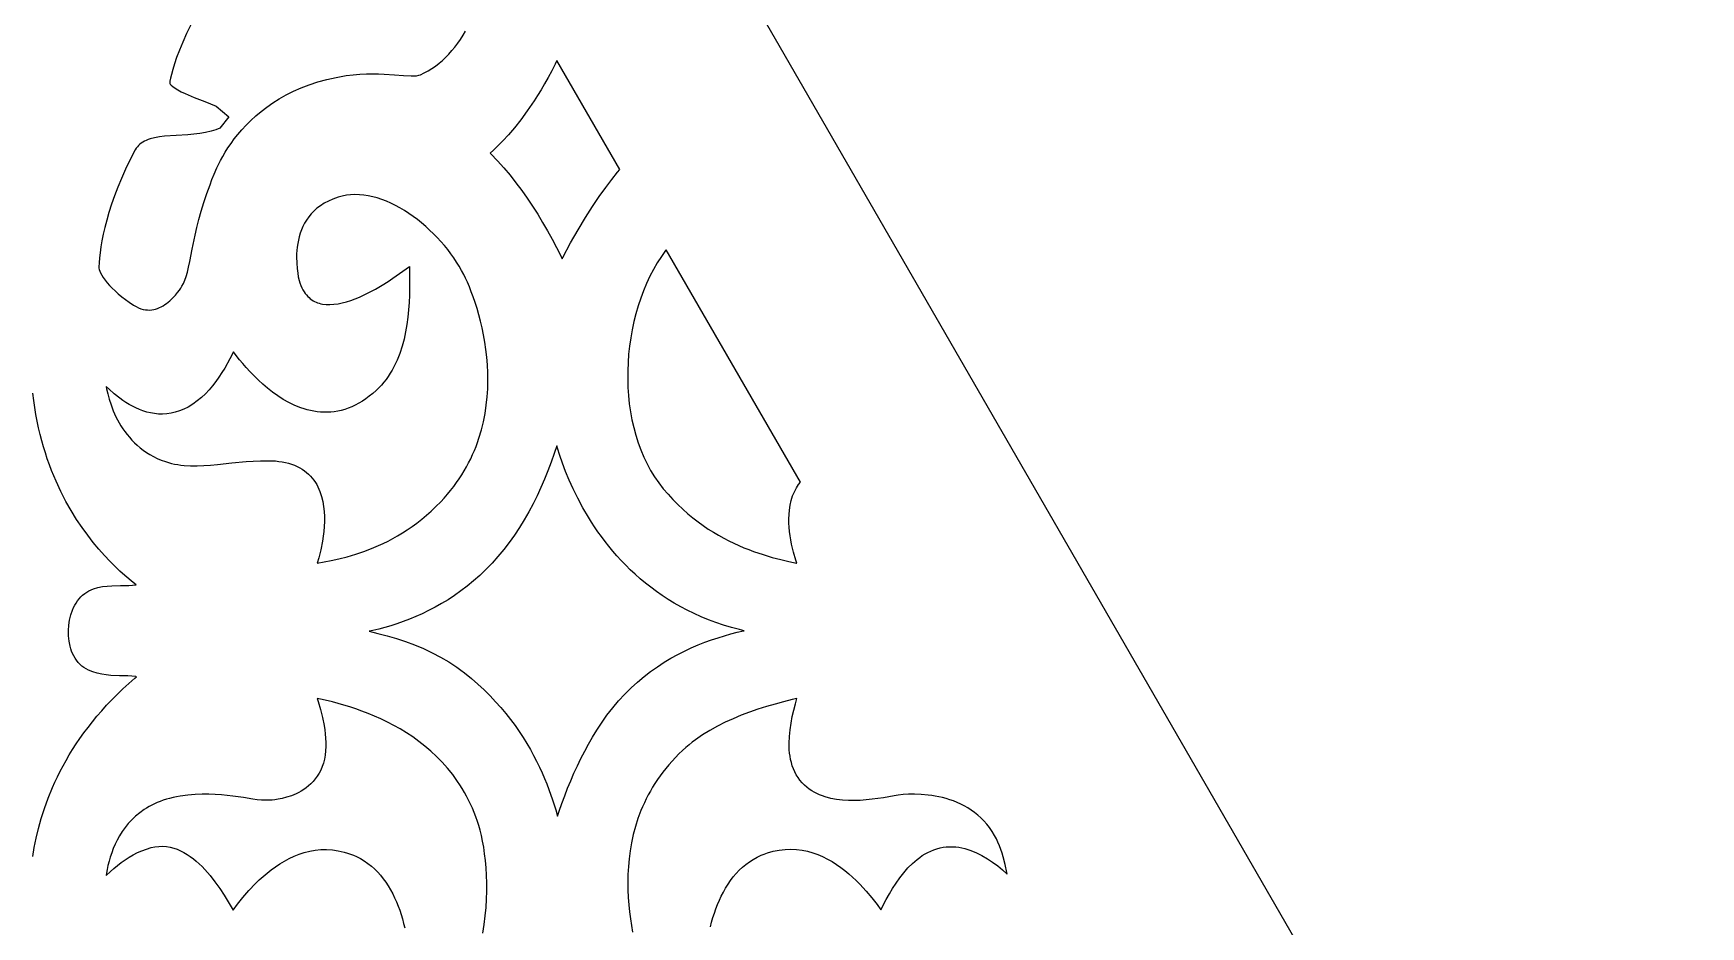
# Model space of a CAD drawing. Extents: x -70 to 70, y -120 to 124.
# Drawn here: x 3.6 to 70.4, y 30.6 to 66.4 of the extents above; entities that cross this region are included whole.
import ezdxf

# ---------------------------------------------------------------- set-up
doc = ezdxf.new("R2010")
doc.units = 0
doc.header["$MEASUREMENT"] = 0
doc.layers.add('LAYER_1', color=18, linetype='CONTINUOUS')

msp = doc.modelspace()

# ---------------------------------------------------------------- linework, layer by layer
at = {"layer": 'LAYER_1'}
for points in [[(-70.39, 1.95), (0, 123.868), (70.39, 1.95)], [(9.903, 66.776), (9.718, 66.399), (9.56, 66.049), (9.427, 65.728), (9.317, 65.438), (9.228, 65.179), (9.159, 64.953), (9.108, 64.761), (9.072, 64.607), (9.05, 64.491), (9.041, 64.422), (9.041, 64.411), (9.041, 64.411), (9.044, 64.402), (9.049, 64.389), (9.059, 64.373), (9.075, 64.352), (9.093, 64.331), (9.161, 64.269), (9.251, 64.204), (9.366, 64.135), (9.503, 64.062), (9.659, 63.989), (10.024, 63.834), (10.441, 63.67), (10.895, 63.492), (11.41, 63.06), (11.053, 62.609), (10.886, 62.544), (10.706, 62.485), (10.477, 62.43), (10.241, 62.39), (10.002, 62.362), (9.762, 62.343), (9.291, 62.315), (8.836, 62.281), (8.628, 62.255), (8.432, 62.219), (8.249, 62.172), (8.171, 62.146), (8.094, 62.115), (8.023, 62.081), (7.957, 62.044), (7.896, 62.004), (7.841, 61.96), (7.79, 61.913), (7.744, 61.86), (7.701, 61.803), (7.66, 61.734), (7.458, 61.347), (7.273, 60.966), (7.106, 60.595), (6.956, 60.236), (6.823, 59.889), (6.705, 59.554), (6.602, 59.232), (6.513, 58.924), (6.437, 58.631), (6.373, 58.352), (6.321, 58.09), (6.28, 57.844), (6.248, 57.615), (6.225, 57.403), (6.21, 57.211), (6.203, 57.047), (6.205, 57), (6.216, 56.947), (6.238, 56.881), (6.271, 56.803), (6.318, 56.715), (6.377, 56.621), (6.448, 56.52), (6.531, 56.414), (6.626, 56.306), (6.732, 56.194), (6.849, 56.081), (6.977, 55.967), (7.115, 55.853), (7.262, 55.739), (7.419, 55.627), (7.583, 55.519), (7.69, 55.456), (7.79, 55.408), (7.886, 55.371), (7.979, 55.344), (8.067, 55.328), (8.153, 55.319), (8.236, 55.318), (8.317, 55.324), (8.397, 55.337), (8.475, 55.357), (8.552, 55.382), (8.628, 55.413), (8.702, 55.449), (8.774, 55.489), (8.845, 55.534), (8.911, 55.581), (9.044, 55.688), (9.161, 55.8), (9.266, 55.912), (9.355, 56.018), (9.427, 56.113), (9.481, 56.19), (9.531, 56.268), (9.592, 56.379), (9.646, 56.508), (9.698, 56.662), (9.747, 56.841), (9.794, 57.041), (9.841, 57.262), (9.939, 57.761), (10.055, 58.324), (10.125, 58.63), (10.204, 58.949), (10.295, 59.281), (10.4, 59.625), (10.521, 59.981), (10.656, 60.338), (10.733, 60.553), (10.814, 60.759), (10.927, 61.015), (11.075, 61.309), (11.165, 61.471), (11.264, 61.639), (11.374, 61.812), (11.495, 61.99), (11.628, 62.172), (11.773, 62.356), (11.931, 62.542), (12.102, 62.728), (12.286, 62.912), (12.485, 63.095), (12.698, 63.275), (12.926, 63.45), (13.169, 63.62), (13.428, 63.783), (13.703, 63.938), (13.994, 64.084), (14.302, 64.221), (14.628, 64.346), (14.97, 64.458), (15.331, 64.558), (15.71, 64.642), (16.107, 64.712), (16.388, 64.747), (16.66, 64.77), (16.921, 64.782), (17.17, 64.785), (17.409, 64.78), (17.636, 64.769), (18.049, 64.74), (18.409, 64.712), (18.712, 64.698), (18.832, 64.7), (18.935, 64.709), (19.016, 64.724), (19.083, 64.747), (19.238, 64.819), (19.395, 64.903), (19.545, 64.995), (19.691, 65.096), (19.831, 65.205), (19.967, 65.321), (20.098, 65.445), (20.224, 65.576), (20.347, 65.713), (20.465, 65.858), (20.579, 66.008), (20.689, 66.165), (20.795, 66.326), (20.898, 66.493)], [(3.548, 33.417), (3.607, 33.779), (3.683, 34.153), (3.775, 34.54), (3.885, 34.938), (4.015, 35.345), (4.167, 35.762), (4.34, 36.184), (4.437, 36.399), (4.539, 36.615), (4.648, 36.832), (4.763, 37.05), (4.885, 37.269), (5.014, 37.489), (5.149, 37.709), (5.293, 37.93), (5.443, 38.151), (5.601, 38.373), (5.767, 38.594), (5.941, 38.815), (6.123, 39.036), (6.314, 39.257), (6.512, 39.477), (6.72, 39.696), (6.936, 39.915), (7.161, 40.132), (7.395, 40.349), (7.638, 40.563), (7.709, 40.623), (7.677, 40.628), (7.524, 40.643), (7.365, 40.653), (7.027, 40.663), (6.679, 40.678), (6.498, 40.694), (6.317, 40.72), (6.135, 40.759), (5.954, 40.814), (5.78, 40.888), (5.689, 40.936), (5.601, 40.99), (5.517, 41.052), (5.439, 41.122), (5.367, 41.198), (5.303, 41.28), (5.245, 41.365), (5.194, 41.455), (5.149, 41.548), (5.109, 41.644), (5.076, 41.742), (5.046, 41.846), (5.005, 42.048), (4.983, 42.259), (4.979, 42.471), (4.994, 42.684), (5.026, 42.894), (5.076, 43.099), (5.143, 43.293), (5.187, 43.392), (5.233, 43.485), (5.285, 43.574), (5.343, 43.66), (5.406, 43.741), (5.475, 43.818), (5.55, 43.889), (5.631, 43.953), (5.716, 44.011), (5.804, 44.061), (5.893, 44.103), (5.987, 44.142), (6.165, 44.196), (6.349, 44.233), (6.531, 44.255), (6.713, 44.268), (7.061, 44.275), (7.397, 44.28), (7.551, 44.289), (7.698, 44.304), (7.701, 44.305), (7.579, 44.398), (7.238, 44.685), (7.046, 44.857), (6.846, 45.047), (6.637, 45.257), (6.421, 45.485), (6.201, 45.734), (5.977, 46.002), (5.753, 46.29), (5.529, 46.599), (5.307, 46.928), (5.09, 47.278), (4.879, 47.649), (4.676, 48.042), (4.484, 48.455), (4.391, 48.672), (4.302, 48.893), (4.216, 49.119), (4.133, 49.351), (4.055, 49.589), (3.98, 49.832), (3.91, 50.081), (3.845, 50.335), (3.784, 50.595), (3.728, 50.861), (3.677, 51.132), (3.632, 51.409), (3.592, 51.692), (3.558, 51.981)], [(21.583, 30.346), (21.641, 30.692), (21.685, 31.035), (21.717, 31.374), (21.737, 31.708), (21.747, 32.036), (21.746, 32.356), (21.736, 32.667), (21.718, 32.967), (21.692, 33.256), (21.66, 33.531), (21.622, 33.792), (21.579, 34.036), (21.532, 34.263), (21.482, 34.472), (21.429, 34.659), (21.376, 34.826), (21.312, 35.004), (21.243, 35.18), (21.171, 35.35), (21.096, 35.517), (21.017, 35.678), (20.935, 35.836), (20.85, 35.99), (20.761, 36.139), (20.67, 36.285), (20.577, 36.425), (20.38, 36.698), (20.174, 36.955), (19.959, 37.197), (19.736, 37.425), (19.505, 37.64), (19.268, 37.842), (19.025, 38.031), (18.778, 38.209), (18.527, 38.374), (18.273, 38.529), (18.017, 38.672), (17.761, 38.806), (17.504, 38.929), (17.248, 39.043), (16.995, 39.148), (16.744, 39.244), (16.497, 39.332), (16.255, 39.412), (16.02, 39.485), (15.567, 39.611), (15.15, 39.713), (14.95, 39.756), (14.988, 39.632), (15.078, 39.316), (15.159, 38.994), (15.225, 38.668), (15.251, 38.5), (15.272, 38.332), (15.287, 38.163), (15.294, 37.993), (15.294, 37.821), (15.285, 37.647), (15.267, 37.478), (15.238, 37.317), (15.199, 37.164), (15.15, 37.02), (15.092, 36.884), (15.026, 36.757), (14.953, 36.638), (14.874, 36.528), (14.789, 36.427), (14.699, 36.334), (14.606, 36.25), (14.509, 36.173), (14.411, 36.104), (14.311, 36.041), (14.211, 35.986), (14.108, 35.935), (13.914, 35.854), (13.725, 35.792), (13.549, 35.747), (13.39, 35.715), (13.253, 35.694), (13.142, 35.682), (13.024, 35.674), (12.876, 35.67), (12.714, 35.679), (12.545, 35.696), (12.369, 35.72), (11.991, 35.779), (11.569, 35.841), (11.344, 35.869), (11.108, 35.892), (10.861, 35.909), (10.604, 35.918), (10.335, 35.917), (10.055, 35.905), (9.764, 35.879), (9.461, 35.838), (9.315, 35.812), (9.174, 35.782), (9.037, 35.748), (8.905, 35.711), (8.779, 35.67), (8.656, 35.626), (8.539, 35.579), (8.426, 35.529), (8.318, 35.476), (8.213, 35.42), (8.113, 35.362), (8.019, 35.302), (7.836, 35.171), (7.669, 35.034), (7.517, 34.889), (7.377, 34.737), (7.25, 34.579), (7.134, 34.416), (7.03, 34.249), (6.936, 34.079), (6.852, 33.908), (6.778, 33.735), (6.713, 33.563), (6.656, 33.393), (6.607, 33.225), (6.565, 33.061), (6.53, 32.902), (6.501, 32.751), (6.487, 32.655), (6.66, 32.818), (6.803, 32.943), (6.949, 33.063), (7.099, 33.178), (7.254, 33.288), (7.413, 33.391), (7.578, 33.486), (7.748, 33.574), (7.923, 33.652), (8.104, 33.719), (8.292, 33.776), (8.446, 33.809), (8.6, 33.826), (8.754, 33.829), (8.905, 33.818), (9.053, 33.793), (9.198, 33.756), (9.339, 33.707), (9.476, 33.648), (9.609, 33.58), (9.738, 33.503), (9.864, 33.418), (9.986, 33.326), (10.105, 33.227), (10.221, 33.123), (10.334, 33.013), (10.445, 32.897), (10.654, 32.658), (10.853, 32.403), (11.041, 32.141), (11.218, 31.873), (11.384, 31.605), (11.539, 31.341), (11.577, 31.272), (11.757, 31.51), (11.971, 31.776), (12.214, 32.055), (12.482, 32.336), (12.629, 32.477), (12.78, 32.615), (12.938, 32.75), (13.103, 32.88), (13.274, 33.005), (13.451, 33.124), (13.635, 33.235), (13.825, 33.337), (14.022, 33.429), (14.224, 33.51), (14.433, 33.578), (14.648, 33.633), (14.868, 33.672), (15.094, 33.694), (15.324, 33.699), (15.558, 33.684), (15.796, 33.649), (16.034, 33.594), (16.158, 33.556), (16.28, 33.515), (16.401, 33.467), (16.526, 33.412), (16.683, 33.333), (16.836, 33.243), (16.981, 33.144), (17.119, 33.036), (17.249, 32.92), (17.373, 32.796), (17.489, 32.666), (17.599, 32.529), (17.702, 32.387), (17.799, 32.239), (17.89, 32.086), (17.974, 31.929), (18.053, 31.768), (18.126, 31.603), (18.194, 31.435), (18.256, 31.264), (18.313, 31.091), (18.366, 30.916), (18.413, 30.738), (18.456, 30.558)], [(30.709, 30.604), (30.756, 30.787), (30.808, 30.968), (30.864, 31.146), (30.926, 31.322), (30.993, 31.496), (31.065, 31.666), (31.143, 31.833), (31.227, 31.996), (31.316, 32.154), (31.412, 32.308), (31.514, 32.456), (31.622, 32.599), (31.737, 32.736), (31.859, 32.865), (31.989, 32.988), (32.125, 33.102), (32.268, 33.208), (32.419, 33.305), (32.577, 33.392), (32.74, 33.467), (32.865, 33.516), (32.989, 33.56), (33.228, 33.628), (33.466, 33.676), (33.701, 33.703), (33.932, 33.711), (34.159, 33.7), (34.38, 33.672), (34.595, 33.628), (34.805, 33.569), (35.008, 33.497), (35.205, 33.413), (35.396, 33.318), (35.58, 33.214), (35.758, 33.101), (35.929, 32.981), (36.094, 32.855), (36.252, 32.725), (36.404, 32.59), (36.55, 32.452), (36.69, 32.311), (36.948, 32.033), (37.18, 31.757), (37.386, 31.495), (37.54, 31.288), (37.753, 31.697), (37.877, 31.92), (38.008, 32.14), (38.147, 32.356), (38.295, 32.566), (38.452, 32.769), (38.62, 32.961), (38.8, 33.141), (38.99, 33.304), (39.094, 33.382), (39.199, 33.453), (39.308, 33.519), (39.421, 33.58), (39.537, 33.635), (39.657, 33.684), (39.781, 33.726), (39.909, 33.76), (40.034, 33.786), (40.16, 33.803), (40.286, 33.811), (40.412, 33.811), (40.536, 33.804), (40.659, 33.789), (40.781, 33.767), (40.901, 33.739), (41.02, 33.705), (41.14, 33.664), (41.367, 33.571), (41.59, 33.458), (41.807, 33.33), (42.016, 33.19), (42.219, 33.039), (42.415, 32.879), (42.603, 32.714), (42.592, 32.775), (42.525, 33.093), (42.444, 33.405), (42.398, 33.554), (42.348, 33.702), (42.292, 33.847), (42.231, 33.989), (42.165, 34.126), (42.093, 34.26), (41.994, 34.423), (41.889, 34.575), (41.778, 34.716), (41.662, 34.847), (41.542, 34.969), (41.417, 35.081), (41.288, 35.185), (41.155, 35.28), (41.019, 35.368), (40.88, 35.447), (40.739, 35.519), (40.596, 35.584), (40.451, 35.643), (40.304, 35.694), (40.158, 35.74), (40.011, 35.779), (39.864, 35.813), (39.718, 35.841), (39.574, 35.865), (39.434, 35.883), (39.154, 35.907), (38.892, 35.916), (38.648, 35.912), (38.427, 35.898), (38.233, 35.876), (38.068, 35.85), (37.641, 35.775), (37.186, 35.711), (36.951, 35.686), (36.714, 35.668), (36.476, 35.659), (36.237, 35.661), (36, 35.675), (35.765, 35.702), (35.532, 35.746), (35.308, 35.807), (35.194, 35.846), (35.084, 35.89), (34.976, 35.939), (34.871, 35.994), (34.768, 36.055), (34.669, 36.123), (34.573, 36.197), (34.479, 36.279), (34.383, 36.375), (34.296, 36.477), (34.217, 36.585), (34.148, 36.697), (34.087, 36.814), (34.034, 36.933), (33.989, 37.055), (33.952, 37.18), (33.922, 37.307), (33.898, 37.435), (33.88, 37.565), (33.868, 37.699), (33.861, 37.96), (33.871, 38.227), (33.898, 38.494), (33.938, 38.761), (33.989, 39.026), (34.049, 39.286), (34.115, 39.541), (34.174, 39.746), (33.989, 39.704), (33.642, 39.618), (33.296, 39.525), (32.952, 39.426), (32.61, 39.318), (32.273, 39.202), (31.941, 39.077), (31.616, 38.942), (31.298, 38.796), (30.987, 38.64), (30.687, 38.471), (30.396, 38.29), (30.115, 38.095), (29.981, 37.994), (29.849, 37.889), (29.72, 37.78), (29.594, 37.667), (29.447, 37.527), (29.306, 37.385), (29.172, 37.242), (29.043, 37.096), (28.92, 36.95), (28.803, 36.801), (28.692, 36.652), (28.586, 36.501), (28.486, 36.349), (28.391, 36.195), (28.3, 36.041), (28.215, 35.885), (28.135, 35.729), (28.06, 35.572), (27.989, 35.414), (27.924, 35.257), (27.804, 34.936), (27.702, 34.615), (27.616, 34.294), (27.546, 33.972), (27.49, 33.651), (27.447, 33.331), (27.418, 33.014), (27.4, 32.699), (27.394, 32.388), (27.398, 32.082), (27.411, 31.781), (27.433, 31.486), (27.462, 31.199), (27.499, 30.919), (27.541, 30.648), (27.588, 30.387)]]:
    msp.add_lwpolyline(points, dxfattribs=at)
for points in [[(24.558, 65.317), (24.489, 65.175), (24.347, 64.9), (24.206, 64.638), (24.064, 64.386), (23.923, 64.147), (23.783, 63.918), (23.643, 63.7), (23.37, 63.3), (23.105, 62.941), (22.852, 62.623), (22.614, 62.344), (22.394, 62.104), (22.194, 61.9), (22.017, 61.73), (21.877, 61.606), (21.911, 61.572), (22.176, 61.295), (22.431, 61.01), (22.677, 60.716), (22.915, 60.416), (23.144, 60.109), (23.365, 59.796), (23.579, 59.478), (23.785, 59.154), (23.983, 58.827), (24.175, 58.495), (24.36, 58.161), (24.538, 57.824), (24.711, 57.485), (24.769, 57.366), (24.799, 57.429), (25.105, 58.005), (25.405, 58.536), (25.698, 59.023), (25.982, 59.467), (26.254, 59.869), (26.513, 60.231), (26.756, 60.553), (26.981, 60.837), (27.078, 60.953)], [(8.703, 49.305), (8.872, 49.243), (8.992, 49.206), (9.114, 49.174), (9.237, 49.147), (9.361, 49.125), (9.487, 49.107), (9.612, 49.094), (9.874, 49.077), (10.138, 49.075), (10.406, 49.084), (10.68, 49.102), (10.956, 49.127), (11.523, 49.188), (12.097, 49.246), (12.389, 49.267), (12.682, 49.28), (12.977, 49.281), (13.272, 49.268), (13.413, 49.254), (13.548, 49.235), (13.678, 49.21), (13.803, 49.179), (13.922, 49.142), (14.036, 49.1), (14.145, 49.052), (14.248, 48.998), (14.346, 48.94), (14.439, 48.876), (14.526, 48.808), (14.607, 48.736), (14.683, 48.659), (14.753, 48.579), (14.817, 48.496), (14.876, 48.41), (14.93, 48.321), (14.98, 48.226), (15.061, 48.042), (15.125, 47.848), (15.174, 47.65), (15.208, 47.449), (15.229, 47.246), (15.238, 47.043), (15.238, 46.841), (15.228, 46.64), (15.212, 46.443), (15.188, 46.249), (15.16, 46.059), (15.091, 45.706), (15.015, 45.386), (14.954, 45.168), (15.504, 45.276), (15.818, 45.347), (16.149, 45.433), (16.495, 45.535), (16.854, 45.656), (17.224, 45.799), (17.41, 45.879), (17.599, 45.966), (17.789, 46.06), (17.981, 46.16), (18.173, 46.268), (18.366, 46.384), (18.559, 46.508), (18.753, 46.641), (18.946, 46.782), (19.138, 46.932), (19.33, 47.092), (19.521, 47.262), (19.71, 47.442), (19.898, 47.633), (20.037, 47.783), (20.17, 47.935), (20.297, 48.089), (20.418, 48.244), (20.532, 48.4), (20.641, 48.557), (20.744, 48.716), (20.841, 48.875), (20.933, 49.036), (21.019, 49.197), (21.1, 49.36), (21.176, 49.523), (21.247, 49.686), (21.313, 49.85), (21.374, 50.015), (21.43, 50.178), (21.53, 50.511), (21.612, 50.843), (21.677, 51.175), (21.727, 51.505), (21.762, 51.835), (21.783, 52.162), (21.791, 52.486), (21.787, 52.806), (21.772, 53.121), (21.746, 53.431), (21.711, 53.735), (21.668, 54.031), (21.617, 54.32), (21.559, 54.6), (21.495, 54.871), (21.427, 55.131), (21.355, 55.38), (21.28, 55.617), (21.203, 55.842), (21.125, 56.052), (21.047, 56.248), (20.97, 56.429), (20.895, 56.593), (20.824, 56.74), (20.736, 56.907), (20.639, 57.074), (20.535, 57.241), (20.423, 57.408), (20.304, 57.575), (20.178, 57.74), (20.045, 57.903), (19.906, 58.063), (19.761, 58.221), (19.611, 58.375), (19.456, 58.524), (19.297, 58.669), (19.133, 58.809), (18.965, 58.943), (18.794, 59.071), (18.621, 59.192), (18.444, 59.306), (18.266, 59.411), (18.086, 59.509), (17.904, 59.598), (17.722, 59.678), (17.54, 59.748), (17.358, 59.807), (17.176, 59.857), (16.996, 59.896), (16.816, 59.923), (16.639, 59.939), (16.463, 59.944), (16.29, 59.936), (16.119, 59.916), (15.95, 59.883), (15.784, 59.837), (15.581, 59.765), (15.396, 59.683), (15.229, 59.594), (15.077, 59.497), (14.94, 59.393), (14.817, 59.284), (14.706, 59.169), (14.608, 59.049), (14.521, 58.925), (14.444, 58.797), (14.376, 58.665), (14.318, 58.531), (14.269, 58.394), (14.228, 58.256), (14.194, 58.117), (14.168, 57.978), (14.148, 57.84), (14.134, 57.704), (14.126, 57.571), (14.122, 57.444), (14.127, 57.196), (14.144, 56.977), (14.168, 56.791), (14.193, 56.647), (14.225, 56.505), (14.258, 56.404), (14.296, 56.305), (14.337, 56.213), (14.38, 56.13), (14.425, 56.053), (14.471, 55.984), (14.52, 55.921), (14.57, 55.864), (14.621, 55.813), (14.674, 55.768), (14.729, 55.727), (14.785, 55.691), (14.843, 55.659), (14.903, 55.63), (14.965, 55.606), (15.029, 55.586), (15.096, 55.569), (15.161, 55.556), (15.309, 55.539), (15.461, 55.537), (15.62, 55.548), (15.785, 55.571), (15.954, 55.606), (16.125, 55.651), (16.298, 55.706), (16.47, 55.768), (16.641, 55.838), (16.809, 55.913), (16.971, 55.991), (17.282, 56.156), (17.559, 56.318), (17.795, 56.467), (17.981, 56.592), (18.644, 57.061), (18.648, 56.202), (18.643, 55.915), (18.631, 55.625), (18.611, 55.331), (18.582, 55.035), (18.542, 54.739), (18.491, 54.444), (18.428, 54.152), (18.35, 53.864), (18.258, 53.581), (18.15, 53.308), (18.089, 53.171), (18.023, 53.039), (17.953, 52.909), (17.878, 52.782), (17.798, 52.658), (17.712, 52.538), (17.621, 52.421), (17.525, 52.308), (17.423, 52.199), (17.316, 52.095), (17.177, 51.972), (17.038, 51.86), (16.899, 51.757), (16.759, 51.664), (16.618, 51.58), (16.477, 51.505), (16.336, 51.44), (16.195, 51.383), (16.053, 51.335), (15.912, 51.296), (15.771, 51.265), (15.63, 51.242), (15.491, 51.227), (15.352, 51.219), (15.215, 51.219), (15.079, 51.226), (14.944, 51.24), (14.811, 51.26), (14.68, 51.286), (14.551, 51.317), (14.424, 51.354), (14.296, 51.397), (14.054, 51.494), (13.818, 51.609), (13.591, 51.737), (13.372, 51.877), (13.163, 52.026), (12.962, 52.184), (12.772, 52.346), (12.591, 52.512), (12.42, 52.679), (12.259, 52.846), (12.109, 53.01), (11.971, 53.169), (11.842, 53.323), (11.625, 53.6), (11.593, 53.644), (11.451, 53.364), (11.244, 52.994), (11.131, 52.81), (11.013, 52.63), (10.889, 52.454), (10.757, 52.283), (10.617, 52.119), (10.468, 51.962), (10.31, 51.813), (10.142, 51.674), (9.964, 51.546), (9.776, 51.431), (9.605, 51.344), (9.434, 51.273), (9.263, 51.219), (9.092, 51.18), (8.923, 51.156), (8.756, 51.146), (8.591, 51.149), (8.43, 51.165), (8.272, 51.192), (8.118, 51.229), (7.968, 51.276), (7.822, 51.331), (7.68, 51.393), (7.543, 51.462), (7.41, 51.536), (7.282, 51.615), (7.158, 51.698), (7.037, 51.785), (6.813, 51.962), (6.606, 52.144), (6.491, 52.255), (6.509, 52.156), (6.554, 51.959), (6.613, 51.746), (6.687, 51.519), (6.778, 51.284), (6.886, 51.044), (7.015, 50.8), (7.084, 50.682), (7.161, 50.563), (7.242, 50.446), (7.329, 50.33), (7.422, 50.217), (7.521, 50.107), (7.625, 50), (7.736, 49.897), (7.853, 49.797), (7.977, 49.702), (8.107, 49.611), (8.245, 49.526), (8.39, 49.446), (8.542, 49.372)], [(28.937, 57.734), (28.912, 57.703), (28.741, 57.461), (28.578, 57.207), (28.425, 56.942), (28.282, 56.668), (28.149, 56.384), (28.026, 56.091), (27.914, 55.791), (27.812, 55.484), (27.721, 55.171), (27.64, 54.853), (27.571, 54.53), (27.512, 54.204), (27.465, 53.875), (27.429, 53.543), (27.405, 53.211), (27.392, 52.878), (27.391, 52.546), (27.401, 52.215), (27.423, 51.886), (27.457, 51.56), (27.504, 51.238), (27.562, 50.92), (27.632, 50.607), (27.715, 50.301), (27.809, 50.001), (27.916, 49.709), (28.035, 49.425), (28.166, 49.151), (28.31, 48.887), (28.466, 48.633), (28.634, 48.39), (28.816, 48.158), (29.008, 47.936), (29.203, 47.725), (29.402, 47.524), (29.602, 47.335), (29.804, 47.157), (30.007, 46.989), (30.212, 46.83), (30.418, 46.682), (30.623, 46.542), (30.829, 46.411), (31.035, 46.289), (31.24, 46.175), (31.445, 46.069), (31.647, 45.97), (31.849, 45.879), (32.048, 45.794), (32.245, 45.715), (32.438, 45.644), (32.819, 45.515), (33.183, 45.407), (33.529, 45.317), (33.854, 45.242), (34.156, 45.178), (34.165, 45.176), (34.126, 45.294), (34.035, 45.615), (33.959, 45.94), (33.927, 46.108), (33.9, 46.275), (33.879, 46.443), (33.864, 46.612), (33.855, 46.782), (33.853, 46.953), (33.859, 47.124), (33.874, 47.298), (33.903, 47.498), (33.946, 47.689), (34.002, 47.867), (34.071, 48.034), (34.152, 48.189), (34.243, 48.331), (34.313, 48.422)], [(21.713, 44.921), (21.466, 44.685), (21.216, 44.464), (20.963, 44.256), (20.708, 44.061), (20.45, 43.879), (20.192, 43.71), (19.933, 43.552), (19.673, 43.406), (19.414, 43.271), (19.156, 43.147), (18.899, 43.032), (18.644, 42.927), (18.392, 42.832), (18.142, 42.745), (17.896, 42.666), (17.655, 42.596), (17.417, 42.532), (17.185, 42.476), (17.034, 42.442), (17.378, 42.361), (17.751, 42.262), (18.121, 42.152), (18.488, 42.03), (18.849, 41.896), (19.205, 41.749), (19.553, 41.586), (19.894, 41.409), (20.224, 41.216), (20.387, 41.111), (20.547, 41.003), (20.703, 40.89), (20.857, 40.773), (21.132, 40.55), (21.393, 40.322), (21.641, 40.092), (21.877, 39.859), (22.101, 39.623), (22.313, 39.386), (22.513, 39.147), (22.702, 38.907), (22.88, 38.666), (23.048, 38.426), (23.205, 38.186), (23.353, 37.946), (23.492, 37.708), (23.622, 37.471), (23.743, 37.236), (23.856, 37.004), (23.961, 36.775), (24.059, 36.549), (24.15, 36.327), (24.234, 36.108), (24.383, 35.689), (24.511, 35.29), (24.584, 35.036), (24.649, 35.235), (24.756, 35.542), (24.868, 35.849), (24.986, 36.153), (25.11, 36.455), (25.239, 36.755), (25.376, 37.052), (25.518, 37.345), (25.668, 37.636), (25.824, 37.923), (25.987, 38.206), (26.158, 38.484), (26.337, 38.759), (26.56, 39.076), (26.791, 39.377), (27.03, 39.66), (27.276, 39.927), (27.528, 40.177), (27.785, 40.411), (28.046, 40.63), (28.311, 40.834), (28.58, 41.024), (28.85, 41.201), (29.122, 41.364), (29.395, 41.515), (29.669, 41.653), (29.942, 41.781), (30.213, 41.897), (30.483, 42.004), (30.751, 42.1), (31.015, 42.188), (31.275, 42.267), (31.531, 42.338), (31.782, 42.402), (32.028, 42.459), (32.06, 42.466), (31.873, 42.51), (31.548, 42.597), (31.231, 42.693), (30.923, 42.797), (30.625, 42.909), (30.334, 43.028), (30.053, 43.154), (29.78, 43.287), (29.516, 43.426), (29.259, 43.572), (29.012, 43.722), (28.772, 43.879), (28.54, 44.04), (28.316, 44.206), (28.1, 44.376), (27.892, 44.55), (27.691, 44.727), (27.497, 44.908), (27.311, 45.092), (27.132, 45.278), (26.96, 45.467), (26.794, 45.657), (26.636, 45.849), (26.484, 46.042), (26.338, 46.236), (26.199, 46.43), (26.066, 46.625), (25.939, 46.819), (25.818, 47.014), (25.594, 47.397), (25.391, 47.776), (25.209, 48.146), (25.047, 48.505), (24.904, 48.85), (24.779, 49.179), (24.67, 49.489), (24.576, 49.776), (24.547, 49.873), (24.445, 49.562), (24.324, 49.22), (24.196, 48.88), (24.06, 48.542), (23.915, 48.208), (23.762, 47.877), (23.601, 47.551), (23.43, 47.23), (23.249, 46.914), (23.059, 46.604), (22.858, 46.301), (22.648, 46.005), (22.426, 45.716), (22.193, 45.436), (21.955, 45.171)]]:
    msp.add_lwpolyline(points, close=True, dxfattribs=at)

doc.saveas('drawing.dxf')
